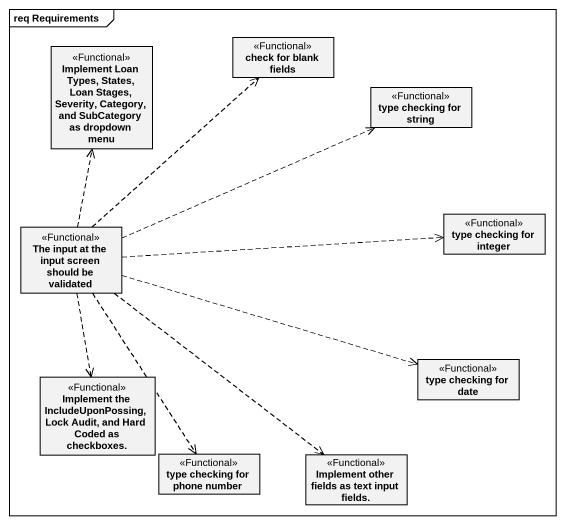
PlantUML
@startuml
mainframe req Requirements
hide circle
hide empty members
class "Implement Loan Types, States, Loan Stages, Severity, Category, and SubCategory as dropdown menu" as Implement_Loan_Types_States <<Functional>>
class "check for blank fields" as check_for_blank_fields <<Functional>>
class "type checking for string" as type_checking_for_string <<Functional>>
class "The input at the input screen should be validated" as The_input_at_the_input <<Functional>>
class "type checking for integer" as type_checking_for_integer <<Functional>>
class "Implement the IncludeUponPossing, Lock Audit, and Hard Coded as checkboxes." as Implement_the <<Functional>>
class "type checking for date" as type_checking_for_date <<Functional>>
class "type checking for phone number" as type_checking_for_phone <<Functional>>
class "Implement other fields as text input fields." as Implement_other_fields_as <<Functional>>
The_input_at_the_input .up.> Implement_Loan_Types_States
The_input_at_the_input .up.> check_for_blank_fields
The_input_at_the_input .right.> type_checking_for_string
The_input_at_the_input .right.> type_checking_for_integer
The_input_at_the_input ..> Implement_the
The_input_at_the_input .right.> type_checking_for_date
The_input_at_the_input ..> type_checking_for_phone
The_input_at_the_input ..> Implement_other_fields_as
@enduml
